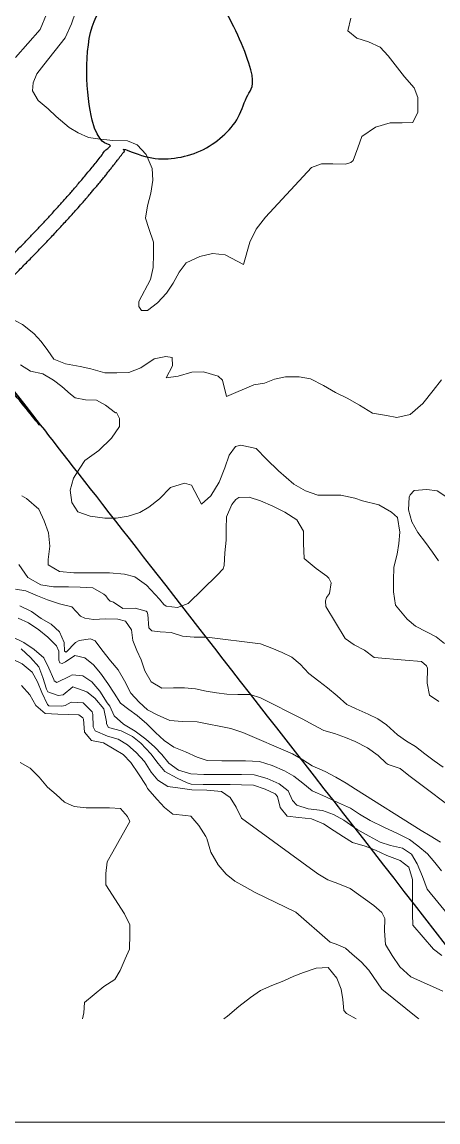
# Model space of a CAD drawing. Header units: metres. Extents: x 30 to 776, y 38 to 676.
# Drawn here: x 543.4 to 623.9, y 38 to 250.6 of the extents above; entities that cross this region are included whole.
import ezdxf

# ---------------------------------------------------------------- set-up
doc = ezdxf.new("R2010")
doc.units = ezdxf.units.M
doc.layers.add('01_Fina', color=7, linetype='Continuous')

msp = doc.modelspace()

# ---------------------------------------------------------------- linework, layer by layer
for points, weights, knots in [([(400.77, 294.65), (396.7, 293.5), (390.52, 291.76), (386.48, 280.74), (388.36, 273.77), (389.7, 268.8), (389.92, 268.22), (390.13, 267.64), (390.58, 266.35), (390.83, 265.64), (391.32, 264.21), (391.56, 263.51), (392.27, 261.39), (392.73, 259.99), (394.09, 255.78), (394.97, 252.98), (396.43, 248.27), (397, 246.47), (398.19, 243.1), (398.83, 241.54), (400.03, 239.17), (400.56, 238.27), (401.35, 237.2), (401.58, 236.91), (402.01, 236.42), (402.21, 236.2), (402.65, 235.77), (402.88, 235.56), (403.61, 234.94), (404.14, 234.55), (405.94, 233.38), (407.38, 232.66), (410.63, 231.33), (412.44, 230.72), (416.28, 229.52), (418.32, 228.94), (421.4, 228.02), (422.4, 227.71), (424.35, 227.08), (425.31, 226.75), (427.19, 226.07), (428.11, 225.72), (430.83, 224.64), (432.58, 223.89), (437.34, 221.77), (440.24, 220.39), (445.87, 217.89), (448.61, 216.76), (451.82, 215.71), (452.3, 215.56), (453.27, 215.27), (453.77, 215.13), (455.27, 214.71), (456.3, 214.45), (459.08, 213.75), (460.87, 213.32), (464.13, 212.48), (465.57, 212.08), (467.02, 211.65), (474.12, 209.22), (490.61, 203.59), (513, 201.6), (524.58, 194.47), (527.75, 192.07), (532.75, 196.93), (537.4, 201.42), (548.79, 212.94), (555.3, 220.07), (560.88, 227.58), (555.7, 231.48), (553.32, 237.52), (554.46, 243.91), (555.6, 250.29), (559.92, 255.14), (566.13, 257.01), (565.89, 258.17), (565.62, 259.26), (564.51, 263.25), (563.54, 265.62), (561.43, 269.49), (560.28, 271), (557.88, 273.54), (556.61, 274.59), (554.45, 276.21), (553.58, 276.83), (551.85, 278.05), (550.99, 278.65), (548.46, 280.44), (546.83, 281.62), (543.85, 284.11), (542.5, 285.42), (540.72, 287.77), (540.14, 288.71), (539.35, 290.44), (539.08, 291.19), (538.69, 292.76), (538.57, 293.57), (538.35, 296.37), (538.53, 298.47), (539.36, 302.87), (540, 305.18), (541.57, 310), (542.49, 312.52), (545.5, 320.53), (547.77, 326.32), (550.27, 334.65), (550.89, 337.03), (551.99, 341.82), (552.47, 344.24), (553.71, 351.54), (554.28, 356.43), (554.97, 365.22), (555.15, 369.14), (555.33, 378.75), (555.19, 384.22), (554.85, 390.55), (554.75, 392.01), (554.55, 394.76), (554.43, 396.07), (554.03, 399.78), (553.67, 402.01), (552.59, 406.18), (551.87, 408.12), (549.89, 412.01), (548.62, 413.95), (546.86, 416.12), (546.77, 416.24), (546.48, 416.59), (546.29, 416.82), (546, 417.15), (545.92, 417.25), (545.77, 417.42), (545.71, 417.49), (545.57, 417.64), (545.51, 417.72), (545.4, 417.84), (545.35, 417.89), (545.24, 418.02), (545.18, 418.1), (544.97, 418.37), (544.82, 418.58), (544.42, 419.2), (544.17, 419.59), (543.1, 421.37), (541.96, 423.34), (538.21, 429.96), (535.61, 434.61), (531.56, 441.9), (531.13, 442.67), (530.69, 443.47), (530.59, 443.64), (530.5, 443.81), (530.4, 443.98), (520.29, 442.85), (510.59, 445.93), (502.98, 452.68)], [1, 1, 1, 1, 1, 1, 1, 1, 1, 1, 1, 1, 1, 1, 1, 1, 1, 1, 1, 1, 1, 1, 1, 1, 1, 1, 1, 1, 1, 1, 1, 1, 1, 1, 1, 1, 1, 1, 1, 1, 1, 1, 1, 1, 1, 1, 1, 1, 1, 1, 1, 1, 1, 1, 1, 1, 1, 1, 1, 1, 1, 1, 1, 1, 1, 1, 1, 1, 1, 0.901286048789, 0.901286048789, 1, 0.901286048789, 0.901286048789, 1, 1, 1, 1, 1, 1, 1, 1, 1, 1, 1, 1, 1, 1, 1, 1, 1, 1, 1, 1, 1, 1, 1, 1, 1, 1, 1, 1, 1, 1, 1, 1, 1, 1, 1, 1, 1, 1, 1, 1, 1, 1, 1, 1, 1, 1, 1, 1, 1, 1, 1, 1, 1, 1, 1, 1, 1, 1, 1, 1, 1, 1, 1, 1, 1, 1, 1, 1, 1, 1, 1, 1, 1, 1, 1, 1, 1, 1, 1, 0.942465712568, 0.942465712568, 1], [0, 0, 0, 0, 11.743252, 17.815673, 32.871864, 32.871864, 32.871864, 34.611226, 34.611226, 36.811722, 36.811722, 39.012218, 39.012218, 43.41321, 43.41321, 52.215195, 52.215195, 57.848785, 57.848785, 63.482375, 63.482375, 67.676738, 67.676738, 69.367275, 69.367275, 70.827075, 70.827075, 72.286876, 72.286876, 75.206478, 75.206478, 81.228027, 81.228027, 87.249577, 87.249577, 93.271127, 93.271127, 96.116333, 96.116333, 98.807517, 98.807517, 101.498702, 101.498702, 106.881071, 106.881071, 116.56831, 116.56831, 126.255549, 126.255549, 127.935176, 127.935176, 129.614803, 129.614803, 132.974056, 132.974056, 138.422186, 138.422186, 142.587382, 142.587382, 142.587382, 165.175863, 195.03019, 207.113429, 207.113429, 207.113429, 225.702949, 225.702949, 254.288428, 254.288428, 254.288428, 255.390704, 255.390704, 255.390704, 256.492981, 256.492981, 256.492981, 259.491792, 259.491792, 268.282778, 268.282778, 277.073764, 277.073764, 285.86475, 285.86475, 291.594108, 291.594108, 297.323466, 297.323466, 308.782181, 308.782181, 320.240897, 320.240897, 327.183814, 327.183814, 332.100369, 332.100369, 337.016924, 337.016924, 348.816293, 348.816293, 360.615662, 360.615662, 372.41503, 372.41503, 396.891756, 396.891756, 406.411435, 406.411435, 415.931114, 415.931114, 434.970472, 434.970472, 450.86421, 450.86421, 475.454499, 475.454499, 483.214176, 483.214176, 490.973852, 490.973852, 506.493206, 506.493206, 522.012559, 522.012559, 537.531912, 537.531912, 538.395128, 538.395128, 540.12156, 540.12156, 540.861225, 540.861225, 541.380561, 541.380561, 541.948895, 541.948895, 542.254694, 542.254694, 542.560493, 542.560493, 543.157135, 543.157135, 543.753776, 543.753776, 545.096797, 545.096797, 546.439818, 546.439818, 546.59309, 546.59309, 546.59309, 546.625658, 546.625658, 546.625658, 547.462663, 547.462663, 547.462663, 547.462663]), ([(652.15, 38), (617.46, 82.52), (582.77, 127.04), (548.08, 171.56), (542.31, 178.22), (536.54, 184.88), (530.1, 190.21), (534.78, 194.73), (539.47, 199.25), (551.03, 210.95), (557.7, 218.24), (563.44, 225.99), (572.1, 221.64), (581.33, 224.63), (585.81, 233.23), (590.29, 241.83), (587.44, 251.1), (578.91, 255.7), (579.07, 256.22), (579.22, 256.73), (580.61, 261.5), (581.59, 265.86), (584.12, 279.65), (585.1, 289.29), (586.22, 298.85), (591.69, 298.93), (595.8, 302.54), (596.58, 307.95), (597.37, 313.36), (594.47, 317.99), (589.25, 319.63), (589.74, 322.13), (590.28, 324.61), (591.57, 329.77), (592.35, 332.44), (594.05, 337.47), (594.95, 339.83), (596.99, 344.46), (598.12, 346.73), (600.88, 351.81), (602.56, 354.6), (604.33, 357.35), (614.72, 350.99), (626.66, 353.44), (633.7, 363.39)], [1, 1, 1, 1, 1, 1, 1, 1, 1, 1, 1, 1, 0.808236662267, 0.808236662267, 1, 0.808236662267, 0.808236662267, 1, 1, 1, 1, 1, 1, 1, 1, 0.840906184672, 0.840906184672, 1, 0.840906184672, 0.840906184672, 1, 1, 1, 1, 1, 1, 1, 1, 1, 1, 1, 1, 0.820139114949, 0.820139114949, 1], [0, 0, 0, 0, 1, 1, 1, 26.245933, 26.245933, 26.245933, 44.929205, 44.929205, 73.771533, 73.771533, 73.771533, 75.327429, 75.327429, 75.327429, 76.883326, 76.883326, 76.883326, 78.501577, 78.501577, 91.884884, 91.884884, 120.164626, 120.164626, 120.164626, 121.575404, 121.575404, 121.575404, 122.986183, 122.986183, 122.986183, 130.653861, 130.653861, 139.184303, 139.184303, 147.013432, 147.013432, 154.842562, 154.842562, 164.74126, 164.74126, 164.74126, 166.245598, 166.245598, 166.245598, 166.245598])]:
    msp.add_rational_spline(points, weights, degree=3, knots=knots)
at = {"layer": '01_Fina', "color": 252, "lineweight": 9, "true_color": 0x939598}
msp.add_lwpolyline([(30.01, 38), (769.1, 38), (768.66, 675.82), (29.57, 675.82), (30.01, 57.96)], dxfattribs=at)
at = {"layer": '01_Fina', "color": 252, "linetype": 'Continuous', "lineweight": 9, "true_color": 0x939598}
for points in [[(554.55, 254.83), (552.98, 250.31), (551.74, 247.6), (547.66, 242.39), (546.27, 240.64), (545.59, 238.86), (545.44, 237.32), (546.54, 235.49), (548.48, 233.88), (550.02, 232.4), (552.54, 230.28), (554.27, 229.21), (556.26, 228.33), (558.12, 228.09), (561.02, 227.71), (563.82, 227.7), (565.69, 226.93), (567.42, 225.05), (568.61, 222.3), (568.72, 220.05), (568.36, 217.56), (567.68, 215.09), (567.31, 212.73), (567.99, 210.71), (568.86, 208.1), (568.83, 205.74), (568.82, 203.19), (568.31, 200.88), (566.02, 196.6), (566.02, 195.67), (566.51, 194.9), (567.71, 194.89), (569.63, 196.37), (571.38, 198.24), (572.68, 200.15), (573.86, 202.3), (575.16, 204.1), (577.83, 205.29), (580.28, 205.91), (582.75, 205.65), (586.3, 203.79), (587.5, 208.06), (588.72, 210.59), (590.53, 212.93), (599.42, 222.54), (601.34, 223.25), (603.54, 223.22), (606.01, 223.19), (607.03, 223.47), (607.47, 223.88), (608.43, 226.33), (609.2, 228.53), (611.82, 230.32), (614.69, 231.17), (617, 231.16), (619.04, 231.25), (620.01, 233.21), (620, 236.05), (619.31, 237.95), (617.45, 240.06), (616.06, 241.8), (614.29, 244.12), (612.7, 245.79), (610.48, 246.84), (608.2, 247.49), (606.47, 248.96), (607.03, 251.41)], [(548.16, 252.18), (546.92, 249.17), (542.16, 243.79)], [(541.06, 193.43), (543.53, 192.2), (545.68, 190.46), (547.13, 188.88), (548.4, 187.12), (549.55, 185.47), (551.86, 184.59), (554.65, 184.07), (556.76, 183.57), (559.46, 182.85), (561.77, 182.82), (564.06, 182.88), (566.42, 183.8), (569.02, 185.52), (571.22, 185.98), (572.49, 185.79), (572.53, 184.17), (571.28, 181.86), (573.66, 182.2), (576.27, 182.95), (578.52, 182.99), (581.35, 182.21), (582.24, 181.44), (582.96, 178.26), (588.27, 180.49), (590.33, 180.83), (592.3, 181.61), (594.43, 182.06), (597.04, 182.05), (599.21, 181.68), (601.75, 180.37), (604.08, 179), (606.32, 177.95), (608.7, 176.58), (611.22, 175), (613.97, 174.6), (615.93, 174.22), (618.55, 174.74), (620.98, 176.91), (622.96, 179.38), (624.56, 181.5)], [(543.1, 184.39), (545.09, 183.15), (547.43, 182.62), (549.48, 181.41), (551.1, 180.16), (552.78, 178.72), (553.7, 178.02), (555.71, 177.61), (557.84, 177.56), (559.6, 176.57), (561.52, 175.12), (561.72, 175.17), (562.31, 173.98), (562.29, 172.47), (560.75, 170.21), (558.3, 167.82), (555.55, 165.89), (554.62, 164.39), (553.39, 162.44), (552.76, 160.17), (553.03, 157.75), (554.19, 155.97), (556.62, 155.13), (559.44, 154.72), (561.61, 154.72), (563.99, 155.1), (566.22, 155.81), (567.98, 156.85), (570, 158.46), (572.18, 160.63), (574.84, 161.52), (576.21, 161.09), (578.13, 157.43), (579.97, 159.07), (581.59, 161.68), (582.67, 164.45), (583.53, 166.93), (584.72, 168.56), (585.73, 168.84), (588.74, 168.18), (590.74, 166.16), (593.07, 163.86), (596, 161.29), (598.26, 160.03), (600.66, 159.17), (602.72, 159.18), (605.08, 159.18), (607.79, 158.61), (609.33, 158.09), (612.49, 157.3), (614.9, 155.9), (616.08, 154.88), (616.55, 152.04), (616.32, 149.86), (616.01, 147.76), (615.35, 145.27), (615.32, 142.7), (615.31, 140.48), (615.68, 137.89), (617.93, 135.22), (619.59, 133.85), (621.67, 132.73), (623.54, 131.8), (625.18, 130.5)], [(624.03, 146.49), (622.88, 148.18), (621.52, 150.01), (620.02, 151.96), (618.85, 154), (618.19, 156.31), (618.31, 158.79), (618.5, 159.22), (619.33, 160.08), (621.76, 160.25), (623.77, 159.99), (625.64, 158.78)], [(624.1, 119.26), (622.26, 120.52), (621.8, 122.81), (621.9, 125.72), (621.67, 126.21), (620.73, 127.02), (617.56, 127.26), (611.59, 127.77), (609.72, 129.21), (607.72, 130.26), (605.92, 131.47), (602.19, 137.65), (602.17, 138.76), (602.36, 139.39), (602.94, 140.17), (603.25, 142.25), (602.81, 143.13), (602.42, 143.53), (600.32, 144.97), (598.01, 146.92), (597.88, 149.81), (597.87, 152.24), (596.6, 154.44), (594.25, 155.86), (591.96, 157.05), (589.58, 158.09), (587.39, 158.79), (585.35, 158.71), (584.8, 158.36), (584.03, 157.39), (582.96, 155.02), (582.93, 152.66), (582.94, 150.48), (582.64, 148.06), (582.51, 145.61), (582.32, 144.96), (581.21, 143.72), (575.6, 138.25), (573.51, 137.45), (571.29, 137.75), (570.85, 138.03), (570, 139.08), (567.51, 141.75), (565.23, 143.37), (563.24, 143.91), (560.37, 144.15), (557.94, 144.16), (555.58, 144.17), (553.46, 144.17), (550.64, 144.41), (548.49, 145.69), (548.47, 146.76), (548.82, 149.32), (548.57, 151.9), (547.69, 154.19), (546.66, 156.47), (544.28, 158.55), (543.39, 159.08)], [(542.8, 145.76), (544.57, 143.28), (547.07, 141.86), (549.52, 141.43), (552.41, 141.43), (554.67, 141.42), (557.12, 141.29), (559.27, 140.06), (559.64, 139.71), (560.1, 139.05), (560.47, 138.67), (561.12, 138.46), (562.92, 137.3), (565.32, 137.33), (567.47, 136.73), (567.61, 136.54), (567.77, 136.12), (567.96, 133.54), (568.51, 132.97), (570.16, 132.76), (572.29, 132.62), (574.46, 131.94), (576.73, 131.75), (579.16, 131.74), (589.56, 130.45), (591.78, 129.61), (593.79, 128.73), (595.64, 127.87), (597.23, 126.5), (598.91, 124.71), (600.87, 123.2), (602.51, 121.9), (604.42, 120.37), (606.27, 118.72), (608.09, 117.86), (610.42, 116.86), (612.25, 115.97), (613.98, 114.76), (616.06, 112.84), (617.79, 111.65), (619.56, 110.56), (621.34, 109.19), (623.16, 107.82), (624.92, 106.59)], [(542.14, 141.02), (544.15, 140.69), (546.41, 139.69), (548.33, 138.94), (550.64, 138.17), (553.09, 137.58), (554.74, 135.76), (555.58, 135.37), (557.22, 135.16), (559.6, 135.25), (561.94, 135.19), (563.42, 134.8), (564.59, 133.15), (564.89, 131.09), (565.62, 129.17), (566.49, 127.36), (567.18, 125.23), (568.38, 123.12), (570.5, 121.85), (572.7, 121.91), (574.85, 121.9), (577.02, 121.73), (579.05, 121.26), (581.04, 120.95), (583.03, 120.69), (585.2, 120.64), (587.59, 120.63), (589.57, 120.02), (597.79, 115.88), (599.78, 114.79), (601.81, 113.69), (603.89, 113.13), (605.99, 112.36), (607.86, 111.57), (610.24, 110.31), (612.32, 108.82), (613.89, 107.36), (614.28, 107.08), (616.59, 106.31), (618.27, 104.97), (628.93, 97.02)], [(543, 137.8), (545.24, 136.66), (547.14, 135.31), (549.05, 134.27), (550.64, 132.78), (551.58, 130.72), (551.65, 129.05), (551.95, 128.82), (553.76, 130.67), (554.46, 131.08), (556.7, 131.42), (557.55, 131), (558.89, 129.28), (560.57, 127.15), (562.04, 125.41), (563.26, 123.26), (564.46, 120.92), (566.07, 119.18), (567.71, 117.69), (569.56, 116.69), (572.03, 115.59), (574.48, 115.4), (577.3, 115.35), (583.84, 114.08), (586.13, 113.28), (595.78, 109.18), (597.74, 108.04), (599.54, 106.88), (602.08, 105.74), (604.12, 104.69), (606.17, 103.53), (607.92, 102.34), (620.67, 94.34), (622.42, 93.34), (624.4, 92.09)], [(542.67, 135.4), (544.68, 134.49), (546.64, 133.16), (548.42, 131.72), (550.08, 130.03), (550.52, 128.99), (550.53, 127.3), (550.76, 126.74), (551.2, 126.63), (551.83, 126.97), (553.64, 128.15), (555.6, 127.75), (557.24, 126.37), (558.62, 124.77), (560.05, 122.8), (561.22, 120.9), (562.49, 118.98), (564.08, 117.75), (565.72, 116.59), (567.58, 114.94), (569.24, 113.27), (570.93, 111.76), (572.77, 110.48), (575.08, 109.57), (577.28, 108.55), (579.26, 107.87), (582.09, 107.81), (584.58, 107.81), (586.64, 107.8), (589.37, 107.72), (591.84, 106.93), (594.18, 105.9), (596, 104.85), (597.75, 103.53), (599.55, 102.04), (602.23, 100.88), (604.66, 99.71), (606.99, 98.67), (608.7, 97.53), (610.8, 96.27), (613.45, 94.99), (616.08, 93.78), (618.37, 92.61), (620.03, 91.36), (621.9, 89.83), (623.3, 88.18), (624.6, 86.53)], [(541.27, 131.93), (543.79, 130.7), (545.75, 129.35), (547.62, 127.75), (548.58, 125.71), (549.55, 123.53), (549.66, 123.3), (550.13, 122.98), (552.67, 124.19), (553.11, 124.47), (555.2, 124.25), (556.93, 123.11), (558.47, 121.31), (559.87, 119.06), (560.38, 118.41), (561.28, 116.55), (563.03, 114.93), (565.29, 113.53), (567.37, 112.03), (569.05, 110.54), (570.48, 109.03), (571.82, 107.39), (573.71, 105.99), (576.09, 105.29), (578.61, 105.19), (581.13, 105.18), (583.49, 105.17), (585.92, 105.16), (588.34, 105.11), (590.86, 104.41), (593.15, 103.36), (594.93, 102.03), (595.78, 100.18), (596.58, 99.23), (598.82, 98.51), (601.55, 98.2), (603.7, 97.45), (605.71, 96.38), (608.29, 94.54), (610.6, 93.24), (612.75, 92.12), (614.71, 91.42), (617.02, 90.95), (618.8, 89.77), (619.9, 87.91), (620.91, 85.46), (621.85, 82.98), (628.59, 74.76)], [(543.23, 129.44), (545.09, 127.81), (546.69, 125.98), (547.44, 123.94), (548.16, 121.65), (548.39, 121.19), (550.39, 120.44), (551.41, 120.55), (553.26, 122.1), (555.96, 121.19), (557.54, 119.93), (559.23, 117.89), (559.79, 115.37), (559.79, 114.95), (560.16, 114.28), (562.62, 113.59), (564.8, 112.54), (566.44, 111.21), (568.34, 109.15), (569.78, 107.29), (571.08, 105.76), (573.45, 104.5), (575.36, 103.59), (576.16, 103.28), (578.47, 103.24), (581.2, 103.25), (583.69, 103.23), (585.88, 103.21), (588.23, 103.13), (590.46, 102.35), (592.4, 101.44), (592.88, 100.91), (593.39, 98.8), (594.74, 97.11), (596.98, 96.86), (599.42, 96.59), (601.73, 95.61), (603.84, 94.3), (605.61, 93.11), (607.38, 92.01), (609.82, 91.31), (611.84, 90.53), (614.03, 89.55), (616.58, 88.54), (618.24, 87.26), (618.98, 84.87), (619.01, 82.57), (619, 80.24), (618.96, 78.16), (619.04, 76.04), (623.04, 71.39), (624.63, 70.2)], [(541.44, 127.51), (543.44, 126.55), (545.39, 124.93), (546.42, 123.12), (547.23, 121.01), (548.35, 118.72), (548.62, 118.47), (551.14, 118.4), (551.76, 118.49), (552.92, 119.15), (555.23, 119), (556.97, 117.26), (557.13, 116.79), (557.2, 114.42), (557.57, 113.63), (559.96, 112.62), (562.01, 111.98), (563.85, 110.93), (565.5, 109.44), (567.13, 107.66), (568.38, 105.64), (569.69, 104.06), (571.64, 102.85), (573.99, 102.53), (576.3, 102.22), (579.18, 102.15), (581.99, 101.88), (583.72, 100.76), (584.83, 98.88), (585.88, 96.71), (592.1, 92.23), (600.67, 85.97), (602.58, 84.8), (604.51, 84.12), (606.9, 83.11), (611.5, 79.87), (613.06, 78.5), (613.62, 77.34), (613.58, 74.94), (613.75, 72.33), (615.05, 70.16), (616.51, 67.98), (618.68, 66.04), (624.82, 63.27)], [(543.34, 122.38), (544.95, 120.57), (546.09, 118.53), (547.92, 116.99), (550.32, 116.82), (552.33, 116.8), (554.4, 116.74), (555.18, 116.14), (555.32, 115.86), (555.51, 113.37), (556.84, 111.74), (559.21, 111.31), (561.24, 110.07), (562.98, 109.05), (564.45, 107.47), (565.93, 105.33), (567.42, 103.02), (567.69, 102.48), (569.54, 100.37), (570.96, 98.79), (572.62, 97.49), (575.11, 97.24), (576.08, 97.1), (577.63, 95.31), (579, 93.2), (579.21, 92.78), (579.95, 90.19), (581.37, 87.69), (582.95, 85.9), (584.58, 84.55), (586.46, 83.55), (588.53, 82.34), (596.42, 78.59), (603.03, 72.78), (604.2, 72.4), (606, 71.59), (607.3, 70.46), (609.07, 68.95), (610.53, 67.37), (613.05, 63.69), (620, 58.08), (620.22, 57.96)], [(555.11, 57.96), (555.35, 59.09), (555.52, 61.12), (559.22, 64.21), (561.39, 65.54), (562.4, 67.28), (563.36, 69.52), (564.22, 71.4), (564.23, 71.84), (564.26, 73.89), (564.28, 76.11), (563.28, 78.24), (559.65, 83.82), (559.66, 86.06), (559.91, 88.32), (561.01, 90.23), (564.3, 96.11), (563.85, 97.04), (562.45, 98.62), (560.35, 98.73), (558.32, 98.74), (555.8, 98.76), (553.52, 98.96), (551.61, 99.82), (550.01, 101.31), (548.33, 102.71), (546.75, 104.63), (544.99, 106.42), (543.03, 107.5)], [(582.47, 57.96), (583.17, 58.49), (585.4, 60.3), (587.63, 62.08), (589.55, 63.45), (591.75, 64.41), (594.07, 65.31), (596.01, 66.2), (597.91, 66.88), (600.31, 67.74), (602.64, 67.89), (604.34, 65.8), (605.15, 63.69), (605.51, 61.71), (605.7, 59.56), (606.21, 58.98), (608.07, 57.96)]]:
    msp.add_lwpolyline(points, dxfattribs=at)

doc.saveas('drawing.dxf')
